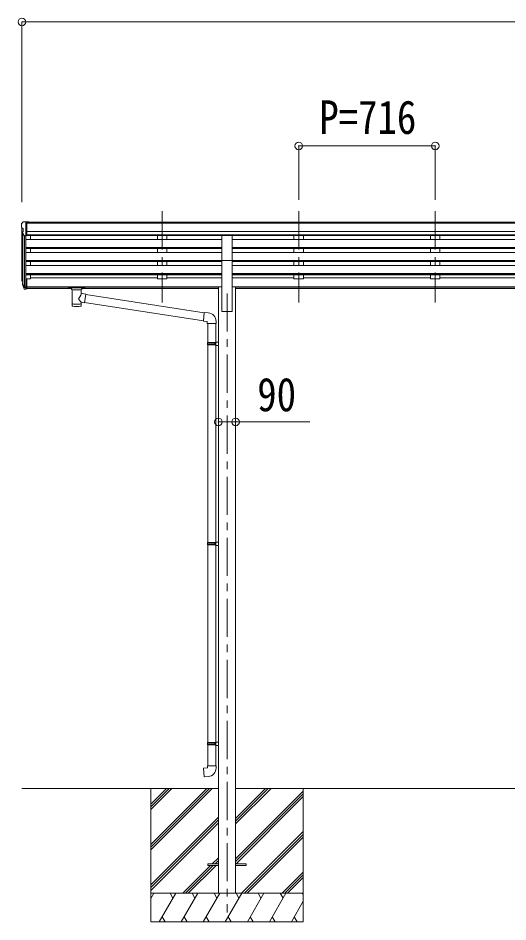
# Model space of a CAD drawing. Units: millimetres at full size, sheet at 1:40; some dimension numbers follow another scale. Extents: x -11243 to 11243, y -7760 to 7760.
# Drawn here: x 1885 to 4455, y -4851 to -114 of the extents above; entities that cross this region are included whole.
import ezdxf
from ezdxf.enums import TextEntityAlignment as Align

# ---------------------------------------------------------------- set-up
doc = ezdxf.new("R2010")
doc.units = ezdxf.units.MM
doc.header["$LTSCALE"] = 40
doc.header["$PDMODE"] = 32
doc.header["$PDSIZE"] = 40
doc.linetypes.add('CHAIN1', pattern=[8, 5, -1, 1, -1])
for name, color, linetype, lineweight in [('0-0_0', 7, 'Continuous', 9), ('0-1_本体', 5, 'CHAIN1', 9), ('0-3_ELV2', 4, 'Continuous', 9), ('0-6_OTH_LINE', 6, 'Continuous', 9), ('0-9_OUTLINE', 7, 'Continuous', 9)]:
    doc.layers.add(name, color=color, linetype=linetype, lineweight=lineweight)
doc.styles.add('ＭＳ ゴシック', font='')
doc.styles.get('ＭＳ ゴシック').set_extended_font_data('MS Gothic')

msp = doc.modelspace()

# ---------------------------------------------------------------- linework, layer by layer
at = {"layer": '0-0_0'}
for p, q in [((1905.47, -4151.05), (2936.27, -4151.05)), ((2581.47, -4151.05), (2581.47, -4851.05)), ((2581.47, -4445.23), (2875.65, -4151.05)), ((2581.47, -4459.37), (2889.8, -4151.05)), ((2581.47, -4473.51), (2903.94, -4151.05)), ((2581.47, -4261.38), (2691.81, -4151.05)), ((2581.47, -4247.24), (2677.66, -4151.05)), ((2581.47, -4233.1), (2663.52, -4151.05)), ((3026.67, -4151.05), (5836.27, -4151.05)), ((3026.67, -4336.68), (3212.31, -4151.05)), ((3026.67, -4322.54), (3198.16, -4151.05)), ((3026.67, -4308.4), (3184.02, -4151.05)), ((3026.67, -4520.53), (3381.47, -4165.73)), ((3381.47, -4151.05), (3381.47, -4851.05)), ((3026.67, -4534.67), (3381.47, -4179.87)), ((3028.93, -4546.55), (3381.47, -4194.02)), ((2581.47, -4657.36), (2936.27, -4302.56)), ((2581.47, -4671.5), (2936.27, -4316.7)), ((2581.47, -4685.65), (2936.27, -4330.85)), ((3058.28, -4701.05), (3381.47, -4377.86)), ((3072.43, -4701.05), (3381.47, -4392)), ((3086.57, -4701.05), (3381.47, -4406.15)), ((2904.42, -4546.55), (2936.27, -4514.69)), ((2918.56, -4546.55), (2936.27, -4528.84)), ((2932.7, -4546.55), (2936.27, -4542.98)), ((2749.92, -4701.05), (2895.42, -4555.55)), ((2764.06, -4701.05), (2909.56, -4555.55)), ((2778.2, -4701.05), (2923.7, -4555.55)), ((3270.42, -4701.05), (3381.47, -4589.99)), ((3284.56, -4701.05), (3381.47, -4604.14)), ((3298.7, -4701.05), (3381.47, -4618.28)), ((3381.47, -4701.05), (2581.47, -4701.05)), ((2581.47, -4728.55), (2597.35, -4701.05)), ((2626.22, -4851.05), (2712.82, -4701.05)), ((2697.82, -4727.03), (2682.82, -4701.05)), ((2741.69, -4851.05), (2828.29, -4701.05)), ((2813.29, -4727.03), (2798.29, -4701.05)), ((2857.16, -4851.05), (2943.76, -4701.05)), ((2928.76, -4727.03), (2913.76, -4701.05)), ((2972.63, -4851.05), (3059.23, -4701.05)), ((3044.23, -4727.03), (3029.23, -4701.05)), ((3088.1, -4851.05), (3174.7, -4701.05)), ((3159.7, -4727.03), (3144.7, -4701.05)), ((3203.57, -4851.05), (3290.17, -4701.05)), ((3260.17, -4701.05), (3275.17, -4727.03)), ((3375.64, -4701.05), (3381.47, -4711.15)), ((3319.04, -4851.05), (3381.47, -4742.91)), ((2641.22, -4825.07), (2656.22, -4851.05)), ((2756.69, -4825.07), (2771.69, -4851.05)), ((2872.16, -4825.07), (2887.16, -4851.05)), ((2987.63, -4825.07), (3002.63, -4851.05)), ((3103.1, -4825.07), (3118.1, -4851.05)), ((3218.57, -4825.07), (3233.57, -4851.05)), ((3334.04, -4825.07), (3349.04, -4851.05)), ((2581.47, -4851.05), (3381.47, -4851.05))]:
    msp.add_line(p, q, dxfattribs=at)
at = {"layer": '0-1_本体'}
for p, q in [((2641.47, -1126.65), (2641.47, -1604.17)), ((2641.47, -1126.65), (2641.47, -1604.17)), ((3357.47, -1126.65), (3357.47, -1604.17)), ((3357.47, -1126.65), (3357.47, -1604.17)), ((4073.47, -1126.65), (4073.47, -1604.17)), ((4073.47, -1126.65), (4073.47, -1604.17)), ((2981.47, -1557.48), (2981.47, -4801.05))]:
    msp.add_line(p, q, dxfattribs=at)
at = {"layer": '0-3_ELV2'}
for p, q in [((1910.38, -1182.96), (1906.32, -1188.77)), ((1913.47, -1182.39), (1911.14, -1182.54)), ((1913.47, -1182.39), (1931.97, -1182.39)), ((1925.47, -1255.38), (1925.47, -1182.39)), ((1931.97, -1182.39), (1941.97, -1182.48)), ((1931.97, -1254.38), (1931.97, -1182.39)), ((6930.98, -1184), (1931.97, -1184)), ((1941.97, -1184), (1941.97, -1182.48)), ((1903.47, -1191.77), (1903.47, -1192.39)), ((1905.47, -1212.97), (1905.47, -1479.41)), ((1906.01, -1213.58), (1911.32, -1216.65)), ((1911.47, -1216.91), (1911.47, -1233.18)), ((6930.98, -1189.21), (1931.97, -1189.21)), ((1917.85, -1253.57), (1908.85, -1237.97)), ((1910.45, -1240.74), (1910.45, -1506.12)), ((1919.48, -1254.9), (1919.47, -1524.55)), ((1925.47, -1255.38), (1920.27, -1255.06)), ((1931.97, -1254.38), (1925.47, -1254.38)), ((1925.47, -1255.38), (1925.47, -1479.77)), ((1925.47, -1274.3), (2953.97, -1274.3)), ((6930.98, -1232.75), (1931.97, -1232.75)), ((6930.98, -1250.6), (1931.97, -1250.6)), ((2953.97, -1253.85), (1931.97, -1253.85)), ((1950.47, -1253.85), (1950.47, -1274.3)), ((2616.47, -1253.85), (2616.47, -1274.3)), ((2666.47, -1253.85), (2666.47, -1274.3)), ((2953.97, -1384.82), (2953.97, -1253.02)), ((2953.97, -1253.02), (3008.97, -1253.02)), ((3008.97, -1384.82), (3008.97, -1253.02)), ((5853.97, -1253.85), (3008.97, -1253.85)), ((5853.97, -1274.3), (3008.97, -1274.3)), ((3332.47, -1253.85), (3332.47, -1274.3)), ((3382.47, -1253.85), (3382.47, -1274.3)), ((4048.47, -1253.85), (4048.47, -1274.3)), ((4098.47, -1253.85), (4098.47, -1274.3)), ((1925.47, -1316.18), (2953.97, -1316.18)), ((1925.47, -1317.67), (2953.97, -1317.67)), ((1925.47, -1321.99), (2953.97, -1321.99)), ((1950.47, -1321.99), (1950.47, -1342.79)), ((2616.47, -1321.99), (2616.47, -1342.79)), ((2666.47, -1321.99), (2666.47, -1342.79)), ((5853.97, -1316.18), (3008.97, -1316.18)), ((5853.97, -1317.67), (3008.97, -1317.67)), ((5853.97, -1321.99), (3008.97, -1321.99)), ((3332.47, -1321.99), (3332.47, -1342.79)), ((3382.47, -1321.99), (3382.47, -1342.79)), ((4048.47, -1321.99), (4048.47, -1342.79)), ((4098.47, -1321.99), (4098.47, -1342.79)), ((1925.47, -1342.79), (2953.97, -1342.79)), ((5853.97, -1342.79), (3008.97, -1342.79)), ((1925.47, -1384.67), (2953.97, -1384.67)), ((1925.47, -1386.16), (2953.97, -1386.16)), ((1925.47, -1390.48), (2953.97, -1390.48)), ((1925.47, -1411.28), (2953.97, -1411.28)), ((1950.47, -1411.28), (1950.47, -1390.48)), ((2616.47, -1390.48), (2616.47, -1411.28)), ((2666.47, -1390.48), (2666.47, -1411.28)), ((2953.97, -1384.82), (2953.97, -1651.05)), ((2953.97, -1384.82), (3008.97, -1384.82)), ((5853.97, -1384.67), (3008.97, -1384.67)), ((3008.97, -1384.82), (3008.97, -1651.05)), ((5853.97, -1386.16), (3008.97, -1386.16)), ((5853.97, -1390.48), (3008.97, -1390.48)), ((5853.97, -1411.28), (3008.97, -1411.28)), ((3332.47, -1390.48), (3332.47, -1411.28)), ((3382.47, -1390.48), (3382.47, -1411.28)), ((4048.47, -1390.48), (4048.47, -1411.28)), ((4098.47, -1390.48), (4098.47, -1411.28)), ((1925.47, -1453.16), (2953.97, -1453.16)), ((1925.47, -1454.66), (2953.97, -1454.66)), ((1925.47, -1458.97), (2953.97, -1458.97)), ((1950.47, -1458.97), (1950.47, -1480.41)), ((2616.47, -1458.97), (2616.47, -1480.41)), ((2666.47, -1458.97), (2666.47, -1480.41)), ((5853.97, -1453.16), (3008.97, -1453.16)), ((5853.97, -1454.66), (3008.97, -1454.66)), ((5853.97, -1458.97), (3008.97, -1458.97)), ((3332.47, -1458.97), (3332.47, -1480.41)), ((3382.47, -1458.97), (3382.47, -1480.41)), ((4048.47, -1458.97), (4048.47, -1480.41)), ((4098.47, -1458.97), (4098.47, -1480.41)), ((1906.57, -1493.96), (1910.45, -1501.91)), ((1907.17, -1492.59), (1910.45, -1499.65)), ((1908.88, -1505.24), (1909.22, -1509.64)), ((1909.22, -1509.64), (1918.03, -1533.19)), ((1909.84, -1509.08), (1918.03, -1525.26)), ((1919.04, -1524.13), (1911.29, -1508.72)), ((1925.47, -1479.77), (1925.47, -1534.55)), ((1931.97, -1479.77), (1925.47, -1479.77)), ((1931.97, -1479.77), (1931.97, -1533.81)), ((1950.47, -1480.41), (1931.97, -1480.41)), ((1950.47, -1475.46), (2616.47, -1475.46)), ((2666.47, -1480.41), (2616.47, -1480.41)), ((2666.47, -1475.46), (2953.97, -1475.46)), ((3332.47, -1475.46), (3008.97, -1475.46)), ((3382.47, -1480.41), (3332.47, -1480.41)), ((4048.47, -1475.46), (3382.47, -1475.46)), ((4098.47, -1480.41), (4048.47, -1480.41)), ((4764.47, -1475.46), (4098.47, -1475.46)), ((1925.47, -1524.81), (1920.34, -1524.81)), ((1925.47, -1526.61), (1920.63, -1526.61)), ((1925.47, -1534.55), (1920.63, -1534.55)), ((1931.97, -1519.91), (1925.47, -1519.91)), ((1931.97, -1524.79), (1925.47, -1524.79)), ((1931.97, -1533.81), (1925.47, -1533.81)), ((1931.97, -1522.48), (2936.27, -1522.48)), ((1931.97, -1523.88), (2936.27, -1523.88)), ((2165.97, -1531.56), (1931.97, -1531.56)), ((2936.27, -1531.56), (2219.97, -1531.56)), ((2936.27, -1522.05), (2936.27, -4701.05)), ((2936.27, -1522.05), (2953.97, -1522.05)), ((3026.67, -1522.05), (3008.97, -1522.05)), ((3026.67, -1522.05), (3026.67, -4701.05)), ((5836.27, -1522.48), (3026.67, -1522.48)), ((5836.27, -1523.88), (3026.67, -1523.88)), ((5836.27, -1531.56), (3026.67, -1531.56)), ((2953.97, -1651.05), (3008.97, -1651.05)), ((2881.47, -4546.55), (2881.47, -4555.55)), ((2881.47, -4546.55), (2936.27, -4546.55)), ((3026.67, -4546.55), (3081.47, -4546.55)), ((3081.47, -4546.55), (3081.47, -4555.55)), ((2881.47, -4555.55), (2936.27, -4555.55)), ((3026.67, -4555.55), (3081.47, -4555.55))]:
    msp.add_line(p, q, dxfattribs=at)
for centre, radius, start, end in [((1911.2, -1183.53), 1, 93.5, 145), ((1906.47, -1191.77), 3, 93, 180), ((2105.47, -1192.39), 202, 180, 184.94904), ((1910.38, -1209.21), 6.18, 185.7035, 224.99897), ((1911.17, -1216.91), 0.3, 0, 60), ((1911.45, -1236.47), 3, 94.7167, 210), ((1911.17, -1233.18), 0.3, 274.7167, 0), ((1920.45, -1252.07), 3, 210, 266.5), ((1934.66, -1484.85), 29.53, 186.50806, 197.98144), ((1936.06, -1483.09), 30.41, 187.1552, 198.19734)]:
    msp.add_arc(centre, radius, start, end, dxfattribs=at)
for centre, major_axis, ratio, start_param, end_param in [((1994.13, -1485.28), (-89.06, 1.43), 0.57596, 6.1962358, 6.3678173), ((1993.34, -1478.6), (87.93, 4.42), 0.541684, 3.0659337, 3.2228513), ((1910.19, -1505.24), (1.3, 0), 0.90356, 1.3700892, 3.347195), ((1996.11, -1489.05), (-89.07, 0), 0.90356, 0.2056023, 0.2515348), ((1995.39, -1485.18), (-88.05, 0), 0.90356, 0.2662965, 0.3003836), ((1920.63, -1523.9), (-3, 0), 0.90356, 0.5235988, 1.5707963), ((1920.63, -1531.84), (3, 0), 0.90356, 3.6651914, 4.712389), ((1920.34, -1523.45), (-1.5, 0), 0.90356, 0.5235988, 1.5707963)]:
    msp.add_ellipse(centre, major_axis=major_axis, ratio=ratio, start_param=start_param, end_param=end_param, dxfattribs=at)
at = {"layer": '0-6_OTH_LINE'}
for p, q in [((1905.47, -134), (1905.47, -1079.41)), ((1905.47, -134), (6957.48, -134)), ((3357.47, -784), (3357.47, -1066.45)), ((3357.47, -784), (4073.47, -784)), ((4073.47, -784), (4073.47, -1066.45)), ((2936.27, -2230.6), (3026.67, -2230.6))]:
    msp.add_line(p, q, dxfattribs=at)
at = {"layer": '0-6_OTH_LINE', "lineweight": 18}
msp.add_line((3026.67, -2230.6), (3416.6, -2230.6), dxfattribs=at)
at = {"layer": '0-6_OTH_LINE'}
for p in [(1905.47, -134), (3357.47, -784), (4073.47, -784), (2936.27, -2230.6), (3026.67, -2230.6)]:
    msp.add_point(p, dxfattribs=at)
at = {"layer": '0-9_OUTLINE'}
for p, q in [((2149.47, -1524.65), (2149.47, -1530.41)), ((2151.47, -1523.99), (2234.47, -1523.99)), ((2151.47, -1526.17), (2234.47, -1526.17)), ((2151.47, -1531.07), (2165.97, -1531.07)), ((2165.97, -1536.72), (2165.97, -1530.17)), ((2170.07, -1537.64), (2170.06, -1623.08)), ((2215.87, -1556.38), (2215.87, -1537.64)), ((2241.09, -1560.29), (2215.87, -1556.38)), ((2219.97, -1536.72), (2219.97, -1530.17)), ((2219.97, -1531.07), (2234.47, -1531.07)), ((2241.09, -1560.29), (2234.07, -1605.55)), ((2236.47, -1524.65), (2236.47, -1530.41)), ((2862.09, -1658.69), (2240.78, -1562.3)), ((2215.89, -1623.08), (2215.87, -1602.41)), ((2215.87, -1602.72), (2234.07, -1605.55)), ((2858.42, -1700.62), (2234.34, -1603.81)), ((2883.09, -1658.65), (2862.25, -1656.83)), ((2924.16, -1714.4), (2924.16, -1703.48)), ((2878.16, -1714.4), (2924.16, -1714.4)), ((2880.27, -1714.4), (2880.27, -1815.12)), ((2922.27, -1714.4), (2922.27, -1812.56)), ((2878.27, -1817.12), (2879.27, -1815.12)), ((2878.27, -1817.12), (2922.27, -1817.12)), ((2878.27, -1817.12), (2878.27, -1825.12)), ((2878.27, -1825.12), (2922.27, -1825.12)), ((2878.27, -1825.12), (2879.27, -1827.12)), ((2879.27, -1815.12), (2922.27, -1815.12)), ((2879.27, -1827.12), (2922.27, -1827.12)), ((2880.27, -1827.12), (2880.27, -2863.31)), ((2917.8, -1817.12), (2917.37, -1815.12)), ((2920.27, -1812.62), (2936.27, -1812.15)), ((2920.27, -1814.62), (2920.27, -1812.62)), ((2920.27, -1814.62), (2922.27, -1814.62)), ((2920.27, -1829.62), (2920.27, -1827.62)), ((2920.27, -1829.62), (2936.27, -1830.09)), ((2922.27, -1829.68), (2922.27, -2860.75)), ((2936.27, -1812.15), (2936.27, -1830.09)), ((2878.27, -2865.31), (2879.27, -2863.31)), ((2878.27, -2865.31), (2922.27, -2865.31)), ((2878.27, -2865.31), (2878.27, -2873.31)), ((2878.27, -2873.31), (2922.27, -2873.31)), ((2878.27, -2873.31), (2879.27, -2875.31)), ((2879.27, -2863.31), (2922.27, -2863.31)), ((2879.27, -2875.31), (2922.27, -2875.31)), ((2880.27, -2875.31), (2880.27, -3911.49)), ((2917.8, -2865.31), (2917.37, -2863.31)), ((2920.27, -2860.81), (2936.27, -2860.34)), ((2920.27, -2862.81), (2920.27, -2860.81)), ((2920.27, -2862.81), (2922.27, -2862.81)), ((2920.27, -2877.81), (2920.27, -2875.81)), ((2920.27, -2877.81), (2936.27, -2878.28)), ((2922.27, -2877.87), (2922.27, -3908.94)), ((2936.27, -2860.34), (2936.27, -2878.28)), ((2878.27, -3913.49), (2879.27, -3911.49)), ((2878.27, -3913.49), (2922.27, -3913.49)), ((2878.27, -3913.49), (2878.27, -3921.49)), ((2878.27, -3921.49), (2922.27, -3921.49)), ((2878.27, -3921.49), (2879.27, -3923.49)), ((2879.27, -3911.49), (2922.27, -3911.49)), ((2879.27, -3923.49), (2922.27, -3923.49)), ((2880.27, -3923.49), (2880.27, -4033.49)), ((2917.8, -3913.49), (2917.37, -3911.49)), ((2920.27, -3908.99), (2936.27, -3908.52)), ((2920.27, -3910.99), (2920.27, -3908.99)), ((2920.27, -3910.99), (2922.27, -3910.99)), ((2920.27, -3925.99), (2920.27, -3923.99)), ((2920.27, -3925.99), (2936.27, -3926.46)), ((2922.27, -3926.05), (2922.27, -4033.49)), ((2936.27, -3908.52), (2936.27, -3926.46)), ((2878.27, -4033.49), (2924.27, -4033.49)), ((2878.27, -4043.49), (2878.27, -4033.49)), ((2924.27, -4033.49), (2924.27, -4044.41))]:
    msp.add_line(p, q, dxfattribs=at)
for points in [[(2149.47, -1524.65), (2149.51, -1524.46), (2149.6, -1524.32), (2149.69, -1524.23), (2149.79, -1524.17), (2149.92, -1524.12), (2150.21, -1524.06), (2150.7, -1524.01), (2151.24, -1523.99), (2151.47, -1523.99)], [(2149.47, -1530.41), (2149.51, -1530.61), (2149.6, -1530.74), (2149.69, -1530.84), (2149.79, -1530.9), (2149.92, -1530.94), (2150.21, -1531), (2150.7, -1531.05), (2151.24, -1531.07), (2151.47, -1531.07)], [(2234.47, -1523.99), (2234.83, -1523.99), (2235.36, -1524.02), (2235.81, -1524.07), (2236.11, -1524.15), (2236.28, -1524.25), (2236.4, -1524.38), (2236.47, -1524.56), (2236.47, -1524.65)], [(2234.47, -1531.07), (2234.83, -1531.07), (2235.36, -1531.04), (2235.81, -1530.99), (2236.11, -1530.92), (2236.28, -1530.82), (2236.4, -1530.68), (2236.47, -1530.5), (2236.47, -1530.41)], [(2862.25, -1656.83), (2858.24, -1702.65), (2878.16, -1704.4), (2878.16, -1714.4)], [(2917.8, -1817.12), (2917.8, -1825.12), (2917.37, -1827.12)], [(2920.27, -1827.62), (2922.27, -1827.62), (2922.27, -1814.62)], [(2917.8, -2865.31), (2917.8, -2873.31), (2917.37, -2875.31)], [(2920.27, -2875.81), (2922.27, -2875.81), (2922.27, -2862.81)], [(2917.8, -3913.49), (2917.8, -3921.49), (2917.37, -3923.49)], [(2920.27, -3923.99), (2922.27, -3923.99), (2922.27, -3910.99)], [(2883.2, -4089.24), (2862.36, -4091.06), (2858.35, -4045.24), (2878.27, -4043.49)]]:
    msp.add_lwpolyline(points, dxfattribs=at)
for centre, start, end in [((2879.16, -1703.48), 0, 85), ((2879.27, -4044.41), 275, 0)]:
    msp.add_arc(centre, 45, start, end, dxfattribs=at)
for centre, major_axis, ratio, start_param, end_param in [((2151.47, -1526.39), (2, 0), 0.109601, 3.1415927, 4.712389), ((2192.97, -1536.63), (27.06, 0), 0.069685, 3.1415927, 6.2831853), ((2192.97, -1530.17), (27, 0), 0.070066, 6.2831853, 9.424778), ((2192.97, -1582.92), (-22.81, -26.62), 0.234429, 1.6855472, 3.1268519), ((2203.97, -1534.15), (16, 0), 0.361356, 6.2636979, 6.2831853), ((2234.47, -1526.39), (2, 0), 0.109601, 4.712389, 6.2831853), ((2195.53, -1580.27), (20.32, -22.25), 0.045535, 0.0389954, 1.3075346), ((2192.97, -1623.08), (22.92, 0), 0.101955, 3.1415499, 6.2833984), ((2192.97, -1610.64), (22.91, 0), 0.122865, 3.1415927, 6.2831853)]:
    msp.add_ellipse(centre, major_axis=major_axis, ratio=ratio, start_param=start_param, end_param=end_param, dxfattribs=at)

# ---------------------------------------------------------------- texts
at = {"layer": '0-6_OTH_LINE', "color": 7, "style": 'ＭＳ ゴシック', "width": 0.85}
for s, p in [('P=716', (3465.47, -774)), ('90', (3140.17, -2227.33))]:
    msp.add_text(s, height=176, dxfattribs=at).set_placement(p, align=Align.BOTTOM_LEFT)

doc.saveas('drawing.dxf')
